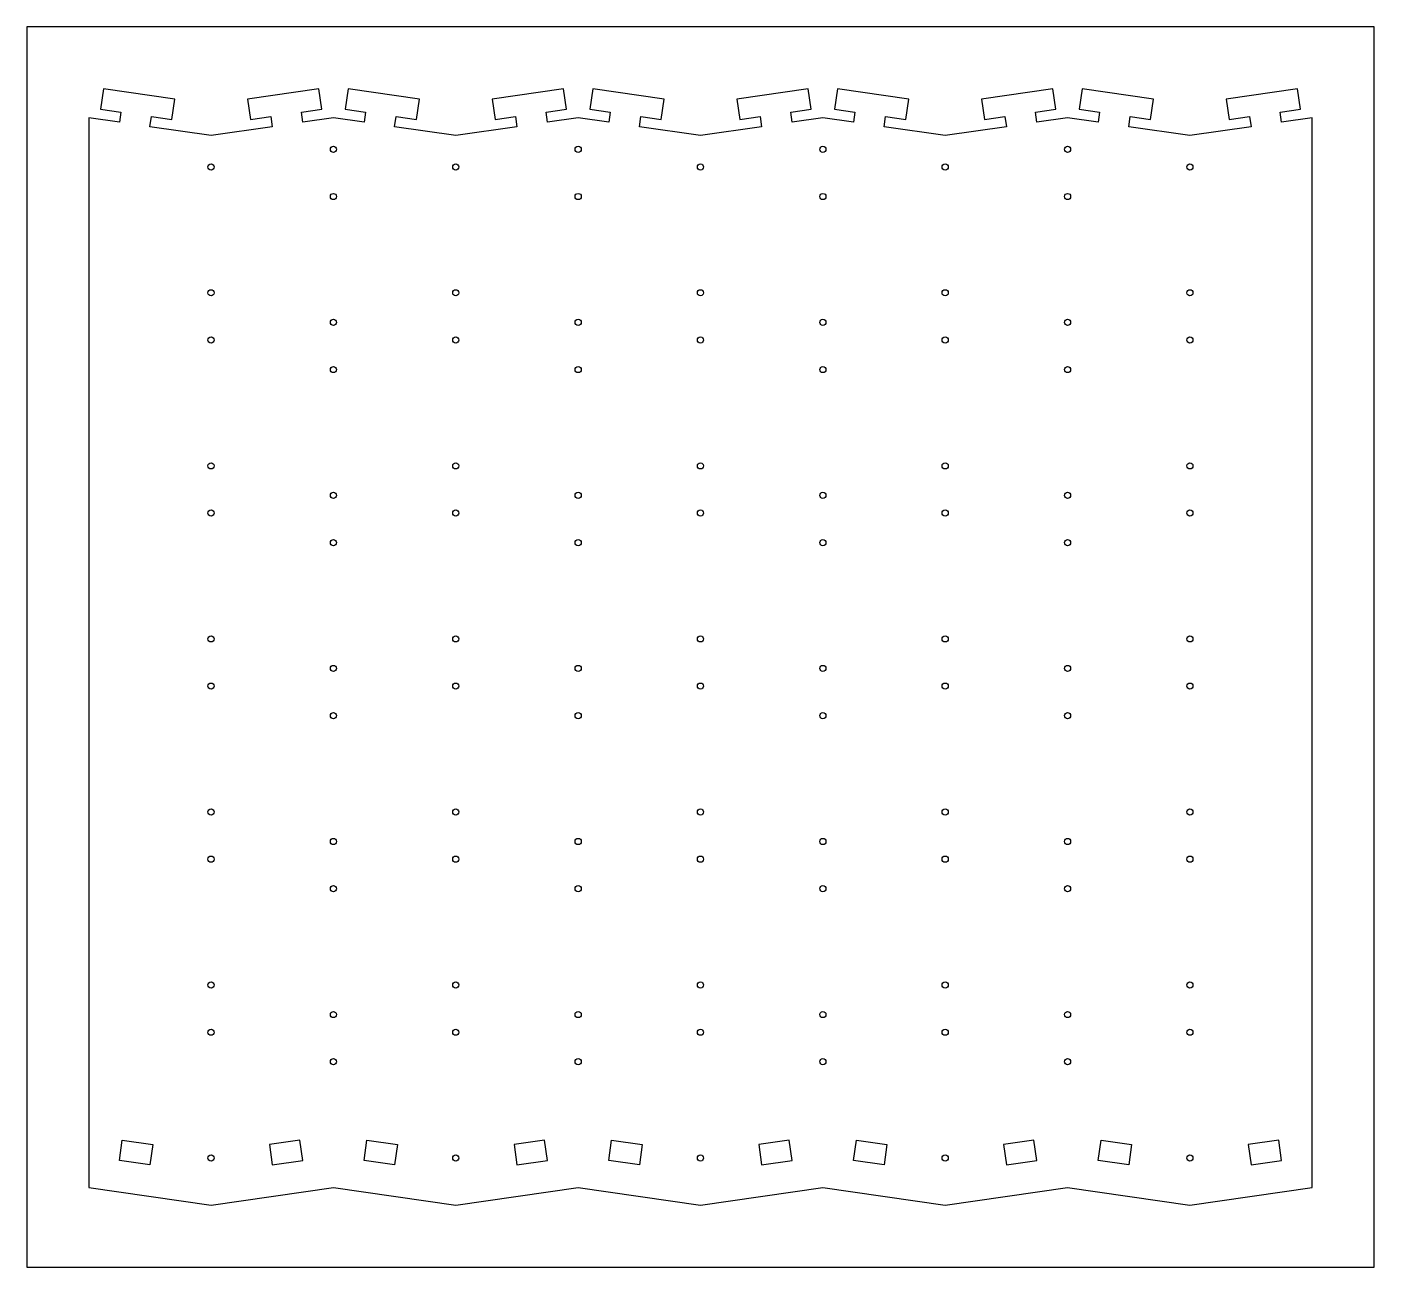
# Model space of a CAD drawing. Header units: metres. Extents: x -10 to 208, y -10 to 191.
import ezdxf

# ---------------------------------------------------------------- set-up
doc = ezdxf.new("R2010")
doc.units = ezdxf.units.M

msp = doc.modelspace()

# ---------------------------------------------------------------- linework, layer by layer
at = {"color": 3}
for points in [[(-10, -10, 0), (207.95, -10, 0), (207.95, 190.66, 0), (-10, 190.66, 0), (-10, -10, 0)], [(0, 2.86, 0), (19.79, 0, 0), (39.59, 2.86, 0), (59.38, 0, 0), (79.18, 2.86, 0), (98.97, 0, 0), (118.77, 2.86, 0), (138.56, 0, 0), (158.36, 2.86, 0), (178.15, 0, 0), (197.95, 2.86, 0), (197.95, 175.95, 0), (193, 175.23, 0), (192.76, 176.88, 0), (196.06, 177.36, 0), (195.58, 180.66, 0), (184.04, 178.99, 0), (184.51, 175.69, 0), (187.81, 176.17, 0), (188.05, 174.52, 0), (178.15, 173.09, 0), (168.26, 174.52, 0), (168.49, 176.17, 0), (171.79, 175.69, 0), (172.27, 178.99, 0), (160.72, 180.66, 0), (160.25, 177.36, 0), (163.55, 176.88, 0), (163.31, 175.23, 0), (158.36, 175.95, 0), (158.36, 175.95, 0), (153.41, 175.23, 0), (153.17, 176.88, 0), (156.47, 177.36, 0), (156, 180.66, 0), (144.45, 178.99, 0), (144.92, 175.69, 0), (148.22, 176.17, 0), (148.46, 174.52, 0), (138.56, 173.09, 0), (128.67, 174.52, 0), (128.9, 176.17, 0), (132.2, 175.69, 0), (132.68, 178.99, 0), (121.13, 180.66, 0), (120.66, 177.36, 0), (123.96, 176.88, 0), (123.72, 175.23, 0), (118.77, 175.95, 0), (118.77, 175.95, 0), (113.82, 175.23, 0), (113.58, 176.88, 0), (116.88, 177.36, 0), (116.41, 180.66, 0), (104.86, 178.99, 0), (105.33, 175.69, 0), (108.63, 176.17, 0), (108.87, 174.52, 0), (98.97, 173.09, 0), (89.08, 174.52, 0), (89.31, 176.17, 0), (92.61, 175.69, 0), (93.09, 178.99, 0), (81.54, 180.66, 0), (81.07, 177.36, 0), (84.37, 176.88, 0), (84.13, 175.23, 0), (79.18, 175.95, 0), (79.18, 175.95, 0), (74.23, 175.23, 0), (73.99, 176.88, 0), (77.29, 177.36, 0), (76.82, 180.66, 0), (65.27, 178.99, 0), (65.74, 175.69, 0), (69.04, 176.17, 0), (69.28, 174.52, 0), (59.38, 173.09, 0), (49.49, 174.52, 0), (49.73, 176.17, 0), (53.02, 175.69, 0), (53.5, 178.99, 0), (41.95, 180.66, 0), (41.48, 177.36, 0), (44.78, 176.88, 0), (44.54, 175.23, 0), (39.59, 175.95, 0), (39.59, 175.95, 0), (34.64, 175.23, 0), (34.4, 176.88, 0), (37.7, 177.36, 0), (37.23, 180.66, 0), (25.68, 178.99, 0), (26.16, 175.69, 0), (29.45, 176.17, 0), (29.69, 174.52, 0), (19.79, 173.09, 0), (9.9, 174.52, 0), (10.14, 176.17, 0), (13.43, 175.69, 0), (13.91, 178.99, 0), (2.36, 180.66, 0), (1.89, 177.36, 0), (5.19, 176.88, 0), (4.95, 175.23, 0), (0, 175.95, 0), (0, 2.86, 0)], [(4.95, 7.23, 0), (5.42, 10.53, 0), (10.37, 9.82, 0), (9.9, 6.52, 0), (4.95, 7.23, 0)], [(34.64, 7.23, 0), (34.16, 10.53, 0), (29.22, 9.82, 0), (29.69, 6.52, 0), (34.64, 7.23, 0)], [(44.54, 7.23, 0), (45.01, 10.53, 0), (49.96, 9.82, 0), (49.49, 6.52, 0), (44.54, 7.23, 0)], [(74.23, 7.23, 0), (73.75, 10.53, 0), (68.81, 9.82, 0), (69.28, 6.52, 0), (74.23, 7.23, 0)], [(84.13, 7.23, 0), (84.6, 10.53, 0), (89.55, 9.82, 0), (89.08, 6.52, 0), (84.13, 7.23, 0)], [(113.82, 7.23, 0), (113.34, 10.53, 0), (108.4, 9.82, 0), (108.87, 6.52, 0), (113.82, 7.23, 0)], [(123.72, 7.23, 0), (124.19, 10.53, 0), (129.14, 9.82, 0), (128.67, 6.52, 0), (123.72, 7.23, 0)], [(153.41, 7.23, 0), (152.93, 10.53, 0), (147.99, 9.82, 0), (148.46, 6.52, 0), (153.41, 7.23, 0)], [(163.31, 7.23, 0), (163.78, 10.53, 0), (168.73, 9.82, 0), (168.26, 6.52, 0), (163.31, 7.23, 0)], [(193, 7.23, 0), (192.52, 10.53, 0), (187.58, 9.82, 0), (188.05, 6.52, 0), (193, 7.23, 0)]]:
    msp.add_polyline3d(points, dxfattribs=at)
for centre in [(39.59, 170.86), (79.18, 170.86), (118.77, 170.86), (158.36, 170.86), (19.79, 168), (59.38, 168), (98.97, 168), (138.56, 168), (178.15, 168), (39.59, 163.22), (79.18, 163.22), (118.77, 163.22), (158.36, 163.22), (19.79, 147.64), (59.38, 147.64), (98.97, 147.64), (138.56, 147.64), (178.15, 147.64), (39.59, 142.86), (79.18, 142.86), (118.77, 142.86), (158.36, 142.86), (19.79, 140), (59.38, 140), (98.97, 140), (138.56, 140), (178.15, 140), (39.59, 135.22), (79.18, 135.22), (118.77, 135.22), (158.36, 135.22), (19.79, 119.64), (59.38, 119.64), (98.97, 119.64), (138.56, 119.64), (178.15, 119.64), (39.59, 114.86), (79.18, 114.86), (118.77, 114.86), (158.36, 114.86), (19.79, 112), (59.38, 112), (98.97, 112), (138.56, 112), (178.15, 112), (39.59, 107.22), (79.18, 107.22), (118.77, 107.22), (158.36, 107.22), (19.79, 91.64), (59.38, 91.64), (98.97, 91.64), (138.56, 91.64), (178.15, 91.64), (39.59, 86.86), (79.18, 86.86), (118.77, 86.86), (158.36, 86.86), (19.79, 84), (59.38, 84), (98.97, 84), (138.56, 84), (178.15, 84), (39.59, 79.22), (79.18, 79.22), (118.77, 79.22), (158.36, 79.22), (19.79, 63.64), (59.38, 63.64), (98.97, 63.64), (138.56, 63.64), (178.15, 63.64), (39.59, 58.86), (79.18, 58.86), (118.77, 58.86), (158.36, 58.86), (19.79, 56), (59.38, 56), (98.97, 56), (138.56, 56), (178.15, 56), (39.59, 51.22), (79.18, 51.22), (118.77, 51.22), (158.36, 51.22), (19.79, 35.64), (59.38, 35.64), (98.97, 35.64), (138.56, 35.64), (178.15, 35.64), (39.59, 30.86), (79.18, 30.86), (118.77, 30.86), (158.36, 30.86), (19.79, 28), (59.38, 28), (98.97, 28), (138.56, 28), (178.15, 28), (39.59, 23.22), (79.18, 23.22), (118.77, 23.22), (158.36, 23.22), (19.79, 7.64), (59.38, 7.64), (98.97, 7.64), (138.56, 7.64), (178.15, 7.64)]:
    msp.add_circle(centre, 0.5, dxfattribs=at)

doc.saveas('drawing.dxf')
